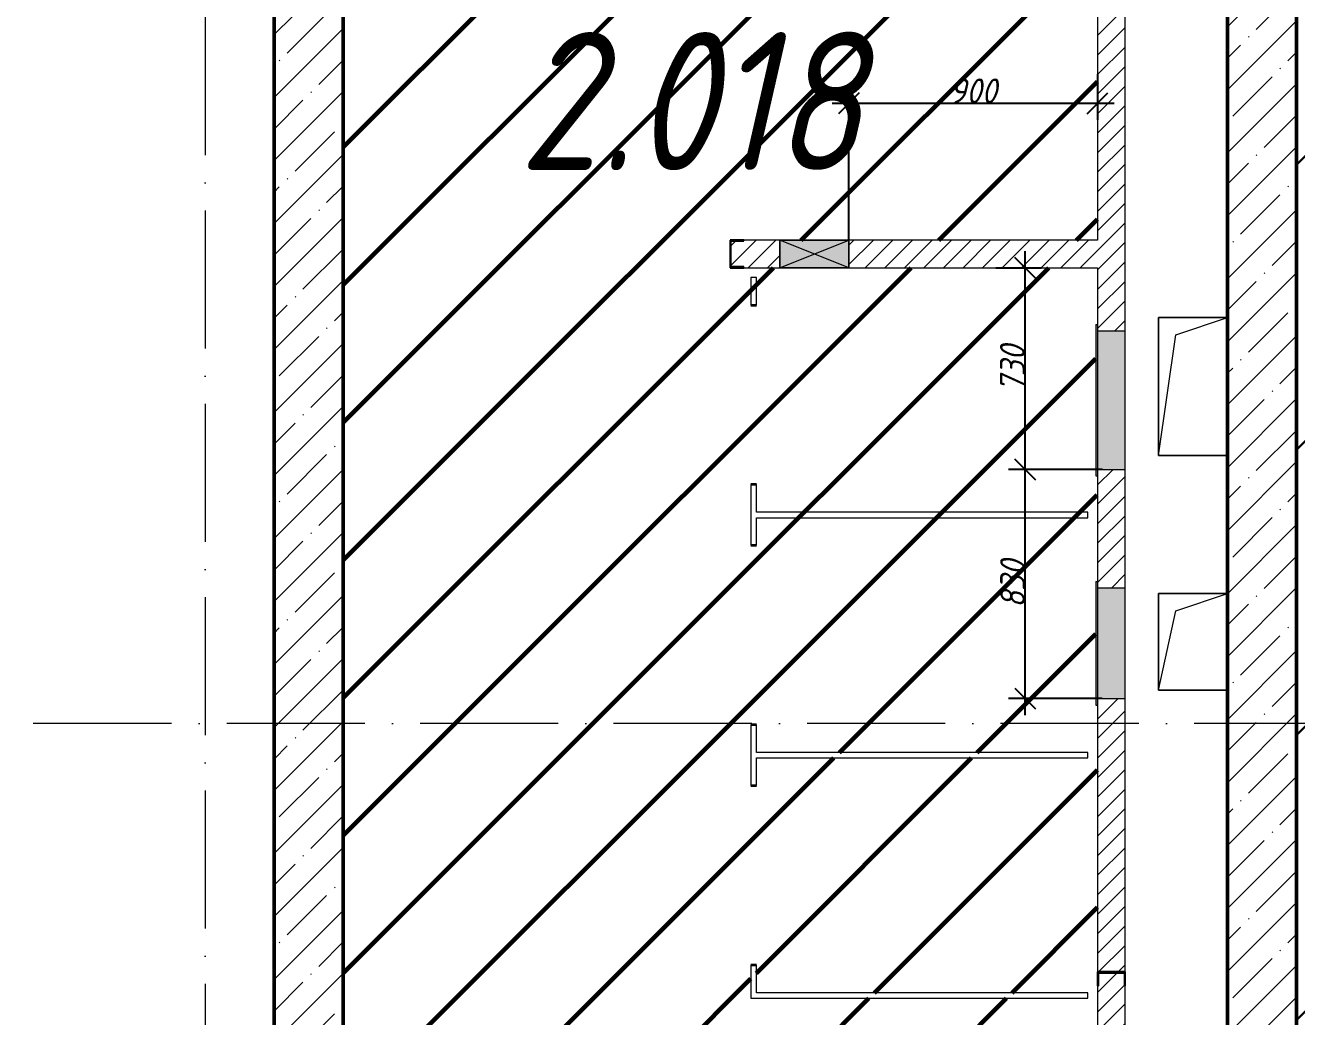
# Model space of a CAD drawing. Header units: millimetres. Extents: x -606178 to 312196, y -19338 to 632709.
# Drawn here: x -202551 to -197951, y 509664 to 513253 of the extents above; entities that cross this region are included whole.
import ezdxf

# ---------------------------------------------------------------- set-up
doc = ezdxf.new("R2010")
doc.units = ezdxf.units.MM
doc.linetypes.add('50_200_ШТРИХ_1Т_ш5_п1_п1_', pattern=[700, 500, -100, 0, -100])
for name, color, linetype, lineweight in [('4) ЛЕстницы', 5, 'Continuous', 30), ('6.4.1) Окр пт с инж. ПТ2.16', 3, 'Continuous', 60), ('A-____-____-DIMS', 7, 'Continuous', 9), ('A-DETL-GENF-OTLN', 7, 'Continuous', 9), ('A-DOOR-OPNG-MCUT', 7, 'Continuous', 35), ('A-FLOR-____-OTLN', 7, 'Continuous', 9), ('A-GENM-____-MCUT', 7, 'Continuous', 25), ('A-GENM-____-OTLN', 7, 'Continuous', 9), ('A-GENM-____-OTLN-1', 7, 'Continuous', 25), ('A-GLAZ-____-OTLN', 7, 'Continuous', 9), ('A-WALL-____-MCUT-2', 7, 'Continuous', 50), ('A-WALL-____-PATT-1', 7, 'Continuous', 9), ('A-WALL-FNSH-MCUT-1', 7, 'Continuous', 9), ('S-GRID-____-OTLN-1', 7, '50_200_ШТРИХ_1Т_ш5_п1_п1_', 9), ('Марки помещений', 7, 'Continuous', 9)]:
    doc.layers.add(name, color=color, linetype=linetype, lineweight=lineweight)
doc.layers.add('A-DOOR-____-OTLN-1', color=7, linetype='Continuous', lineweight=9, true_color=0xffffff)
doc.layers.add('A-GLAZ-____-OTLN-1', color=7, linetype='Continuous', lineweight=9, true_color=0xc0c0c0)
doc.styles.add('ISOCPEUR_I_2', font='isocpeui.ttf', dxfattribs={"width": 0.85, "height": 2.3})
doc.styles.add('ISOCPEUR_I_7', font='isocpeui.ttf', dxfattribs={"width": 0.9, "height": 90})
doc.dimstyles.new('ISO-1_8_0_9К_СРЕДНИЙ_Кладочные_2', dxfattribs={"dimscale": 304.8, "dimtxt": 89.638306, "dimasz": 0.246063, "dimexe": 0.19685, "dimexo": 0, "dimgap": 0, "dimtad": 1, "dimdec": 3, "dimrnd": 0.001, "dimdsep": 46, "dimtxsty": 'ISOCPEUR_I_7', "dimblk1": 'OBLIQUE', "dimblk2": 'OBLIQUE', "dimsah": 1, "dimcen": 0.09, "dimdle": 0.19685, "dimazin": 0, "dimtfac": 1, "dimtdec": 4, "dimtix": 1, "dimtmove": 1, "dimatfit": 3, "dimfxl": 1, "dimtvp": 1, "dimtolj": 1, "dimtzin": 0, "dimarcsym": 2})
pattern_1 = [(45, (-264901.3, 451794.26), (-114.04925, 114.04925), []), (45, (-264787.25, 451794.26), (-114.04925, 114.04925), [201.612, -40.322, 3.353, -36.97])]
pattern_2 = [(45, (-264901.3, 451794.26), (-35.35534, 35.35534), [])]

# ---------------------------------------------------------------- blocks, each defined once
blk = doc.blocks.new('DOR_ДУ_распашная__1Ст_Прямоугольная_ШЕР - Вн_650х2100h_Кабинки С_у-18405741-АР1_План отверстий 2 этажа в осях 1-64_Ю-ЯЯ')
at = {"layer": 'A-DOOR-OPNG-MCUT'}
for p, q in [((-325, -10), (-325, 10)), ((325, 10), (325, -10))]:
    blk.add_line(p, q, dxfattribs=at)
blk = doc.blocks.new('154_Фахверк_СКБ_Швеллер - Тип_100_3960-28331862-АР1_План отверстий 2 этажа в осях 1-64_Ю-ЯЯ')
at = {"layer": 'A-GENM-____-MCUT'}
for p, q in [((175, 50), (125, 50)), ((125, 50), (125, -50)), ((128, 47), (175, 47)), ((128, -47), (128, 47)), ((175, 47), (175, 50)), ((125, -50), (175, -50)), ((175, -47), (128, -47)), ((175, -50), (175, -47))]:
    blk.add_line(p, q, dxfattribs=at)
blk = doc.blocks.new('AR_Отверстие Ниша - Лючок-32402783-АР1_План отверстий 2 этажа в осях 1-64_Ю-ЯЯ')
at = {"layer": 'A-GLAZ-____-OTLN'}
blk.add_hatch(color=256, dxfattribs=at).paths.add_polyline_path([(250, -50), (250, 50), (-250, 50), (-250, -50)], flags=0)
for p, q in [((250, 50), (-250, 50)), ((-250, 50), (-250, -50)), ((250, -50), (250, 50)), ((-250, -50), (250, -50))]:
    blk.add_line(p, q, dxfattribs=at)
blk = doc.blocks.new('Л_Общий_Лючок - Лючок-29683801-АР1_План отверстий 2 этажа в осях 1-64_Ю-ЯЯ')
at = {"layer": 'A-GLAZ-____-OTLN-1'}
blk.add_hatch(color=256, dxfattribs=at).paths.add_polyline_path([(-24, 0), (524, 0), (524, 6), (-24, 6)], flags=0)
at = {"layer": 'A-GLAZ-____-OTLN'}
for p, q in [((524, 6), (-24, 6)), ((-24, 6), (-24, 0)), ((524, 6), (524, 0))]:
    blk.add_line(p, q, dxfattribs=at)
blk = doc.blocks.new('AR_Отверстие Ниша - Лючок-32402759-АР1_План отверстий 2 этажа в осях 1-64_Ю-ЯЯ')
at = {"layer": 'A-GLAZ-____-OTLN'}
blk.add_hatch(color=256, dxfattribs=at).paths.add_polyline_path([(200, -50), (200, 50), (-200, 50), (-200, -50)], flags=0)
for p, q in [((200, 50), (-200, 50)), ((-200, 50), (-200, -50)), ((200, -50), (200, 50)), ((-200, -50), (200, -50))]:
    blk.add_line(p, q, dxfattribs=at)
blk = doc.blocks.new('Л_Общий_Лючок - Лючок-29684370-АР1_План отверстий 2 этажа в осях 1-64_Ю-ЯЯ')
at = {"layer": 'A-GLAZ-____-OTLN-1'}
blk.add_hatch(color=256, dxfattribs=at).paths.add_polyline_path([(-24, 0), (424, 0), (424, 6), (-24, 6)], flags=0)
at = {"layer": 'A-GLAZ-____-OTLN'}
for p, q in [((424, 6), (-24, 6)), ((-24, 6), (-24, 0)), ((424, 6), (424, 0))]:
    blk.add_line(p, q, dxfattribs=at)
blk = doc.blocks.new('AR_Отверстие прямоугольное _в плите_ - AR_Отверстие прямоугольное _в плите_-30459243-АР1_План отверстий 2 этажа в осях 1-64_Ю-ЯЯ')
at = {"layer": 'A-GENM-____-OTLN'}
for p, q in [((125, 175), (-125, 175)), ((-125, 175), (-125, -175)), ((-62.5, 112.5), (125, 175)), ((-125, -175), (-62.5, 112.5)), ((-125, -175), (125, -175))]:
    blk.add_line(p, q, dxfattribs=at)
blk = doc.blocks.new('AR_Отверстие прямоугольное _в плите_ - AR_Отверстие прямоугольное _в плите_-V153-АР1_План отверстий 2 этажа в осях 1-64_Ю-ЯЯ')
at = {"layer": 'A-GENM-____-OTLN'}
for p, q in [((125, 250), (-125, 250)), ((-125, 250), (-125, -250)), ((-62.5, 187.5), (125, 250)), ((-125, -250), (-62.5, 187.5)), ((-125, -250), (125, -250))]:
    blk.add_line(p, q, dxfattribs=at)
blk = doc.blocks.new('AR_Отверстие прямоугольное _в стене__БезПР - AR_Отверстие прямоугольное _в стене__БезПР-36428202-АР1_План отверстий 2 этажа в осях 1-64_Ю-ЯЯ')
at = {"layer": 'A-GLAZ-____-OTLN'}
blk.add_hatch(color=256, dxfattribs=at).paths.add_polyline_path([(125, 50), (-125, 50), (-125, -50), (125, -50)], flags=0)
at = {"layer": 'A-DETL-GENF-OTLN'}
for p, q in [((-125, -50), (-125, 50)), ((-125, 50), (125, 50)), ((125, 50), (-125, -50)), ((-125, 50), (125, -50)), ((125, 50), (-125, 50)), ((-125, 50), (-125, -50)), ((125, 50), (125, -50)), ((125, -50), (125, 50)), ((125, -50), (-125, -50)), ((-125, -50), (125, -50))]:
    blk.add_line(p, q, dxfattribs=at)
blk = doc.blocks.new('_Oblique')
at = {"color": 0, "linetype": 'ByBlock', "lineweight": -2}
blk.add_line((-0.5, -0.5), (0.5, 0.5), dxfattribs=at)
blk = doc.blocks.new('*D4810')
at = {"layer": 'A-____-____-DIMS', "color": 0, "lineweight": -2, "transparency": 16777216}
for p, q in [((-198933.8, 510755.3), (-198933.8, 511705.3)), ((-198653.9, 511645.3), (-198993.8, 511645.3)), ((-198655.2, 510815.3), (-198993.8, 510815.3))]:
    blk.add_line(p, q, dxfattribs=at)
at = {"layer": 'Defpoints', "color": 0, "transparency": 16777216}
for p in [(-198933.8, 511645.3), (-198653.9, 511645.3), (-198655.2, 510815.3)]:
    blk.add_point(p, dxfattribs=at)
at = {"layer": 'A-____-____-DIMS', "color": 0, "lineweight": -2, "transparency": 16777216, "xscale": 75, "yscale": 75, "zscale": 75}
for p, rotation in [((-198933.8, 511645.3), 90), ((-198933.8, 510815.3), 270)]:
    blk.add_blockref('_Oblique', p, dxfattribs=dict(at, rotation=rotation))
at = {"layer": 'A-____-____-DIMS', "color": 0, "transparency": 16777216, "insert": (-198978.8, 511230.3), "char_height": 90, "width": 409.578, "attachment_point": 5, "rotation": 90, "style": 'ISOCPEUR_I_7'}
blk.add_mtext('\\A1;830', dxfattribs=at)
blk = doc.blocks.new('*D4811')
at = {"layer": 'A-____-____-DIMS', "color": 0, "lineweight": -2, "transparency": 16777216}
for p, q in [((-198933.8, 511585.3), (-198933.8, 512435.3)), ((-199039.9, 512375.3), (-198873.8, 512375.3)), ((-198653.9, 511645.3), (-198993.8, 511645.3))]:
    blk.add_line(p, q, dxfattribs=at)
at = {"layer": 'Defpoints', "color": 0, "transparency": 16777216}
for p in [(-199039.9, 512375.3), (-198933.8, 512375.3), (-198653.9, 511645.3)]:
    blk.add_point(p, dxfattribs=at)
at = {"layer": 'A-____-____-DIMS', "color": 0, "lineweight": -2, "transparency": 16777216, "xscale": 75, "yscale": 75, "zscale": 75}
for p, rotation in [((-198933.8, 512375.3), 90), ((-198933.8, 511645.3), 270)]:
    blk.add_blockref('_Oblique', p, dxfattribs=dict(at, rotation=rotation))
at = {"layer": 'A-____-____-DIMS', "color": 0, "transparency": 16777216, "insert": (-198979.4, 512010.3), "char_height": 90, "width": 409.578, "attachment_point": 5, "rotation": 90, "style": 'ISOCPEUR_I_7'}
blk.add_mtext('\\A1;730', dxfattribs=at)
blk = doc.blocks.new('*D4973')
at = {"layer": 'A-____-____-DIMS', "color": 0, "lineweight": -2, "transparency": 16777216}
for p, q in [((-198671.3, 513076.8), (-198671.3, 512910.7)), ((-199571.3, 512475.3), (-199571.3, 513030.7)), ((-199631.3, 512970.7), (-198611.3, 512970.7))]:
    blk.add_line(p, q, dxfattribs=at)
at = {"layer": 'Defpoints', "color": 0, "transparency": 16777216}
for p in [(-198671.3, 513076.8), (-198671.3, 512970.7), (-199571.3, 512475.3)]:
    blk.add_point(p, dxfattribs=at)
at = {"layer": 'A-____-____-DIMS', "color": 0, "lineweight": -2, "transparency": 16777216, "xscale": 75, "yscale": 75, "zscale": 75, "rotation": 180}
blk.add_blockref('_Oblique', (-199571.3, 512970.7), dxfattribs=at)
at = {"layer": 'A-____-____-DIMS', "color": 0, "lineweight": -2, "transparency": 16777216, "xscale": 75, "yscale": 75, "zscale": 75}
blk.add_blockref('_Oblique', (-198671.3, 512970.7), dxfattribs=at)
at = {"layer": 'A-____-____-DIMS', "color": 0, "transparency": 16777216, "insert": (-199121.3, 513015.7), "char_height": 90, "width": 409.578, "attachment_point": 5, "style": 'ISOCPEUR_I_7'}
blk.add_mtext('\\A1;900', dxfattribs=at)

msp = doc.modelspace()

# ---------------------------------------------------------------- hatches: boundary and pattern name
at = {"layer": '4) ЛЕстницы'}
h = msp.add_hatch(dxfattribs=at)
h.set_pattern_fill('ANSI31', color=256, scale=230)
h.set_pattern_definition([(45, (-308161, 388080.6), (-516.3647, 516.3647), [])])
h.paths.add_polyline_path([(-197951.3011, 514725.3011), (-195901.3011, 514725.3011), (-195901.3011, 507225.3011), (-197951.3011, 507225.3011)])
at = {"layer": '6.4.1) Окр пт с инж. ПТ2.16'}
h = msp.add_hatch(dxfattribs=at)
h.set_pattern_fill('ANSI31', color=256, scale=111)
h.paths.add_polyline_path([(-198677.3011, 511621.3011), (-198677.3011, 512169.3011), (-198671.3011, 512375.3011), (-199571.3011, 512375.3011), (-199821.3011, 512375.3011), (-199951.3011, 512375.3011), (-200001.3011, 512375.3011), (-200001.3011, 512475.3011), (-199951.3011, 512475.3011), (-199821.3011, 512475.3011), (-199571.3011, 512475.3011), (-198671.3011, 512475.3011), (-198671.3011, 514336.3011), (-198677.3011, 514336.3011), (-198677.3011, 514684.3011), (-198671.3011, 514775.3011), (-199326.3011, 514775.3011), (-199326.3011, 514769.3011), (-199401.3011, 514769.3011), (-199407.3011, 514769.3011), (-199476.3011, 514769.3011), (-199576.3011, 514775.3011), (-199826.3011, 514775.3011), (-200476.3011, 514775.3011), (-200476.3011, 514769.3011), (-200545.3011, 514769.3011), (-200551.3011, 514769.3011), (-200626.3011, 514769.3011), (-200951.3011, 514773.0154), (-200951.3011, 514275.3011), (-200951.3011, 514075.3011), (-200951.3011, 514025.3011), (-200951.3011, 513625.3011), (-200951.3011, 513275.3011), (-201401.3011, 513275.3011), (-201401.3011, 510725.3011), (-198671.3011, 510725.3011), (-198671.3011, 510791.3011), (-198677.3011, 510791.3011), (-198677.3011, 511239.3011), (-198671.6558, 511621.3011)])
h = msp.add_hatch(dxfattribs=at)
h.set_pattern_fill('ANSI31', color=256, scale=111)
h.paths.add_polyline_path([(-198671.3011, 510725.3011), (-199906.3011, 510725.3011), (-199906.3011, 510620.3011), (-198706.3011, 510620.3011), (-198706.3011, 510600.3011), (-199906.3011, 510600.3011), (-199906.3011, 510500.3011), (-199926.3011, 510500.3011), (-199926.3011, 510725.3011), (-201401.3011, 510725.3011), (-201401.3011, 509175.3011), (-201001.3011, 509175.3011), (-201001.3011, 509075.3011), (-201001.3011, 508575.3011), (-201001.3011, 508475.3011), (-201401.3011, 508475.3011), (-201401.3011, 507475.3011), (-201151.3011, 507475.3011), (-201151.3011, 507425.3011), (-201051.3011, 507425.3011), (-201051.3011, 507225.3011), (-200976.3011, 507225.3011), (-200976.3011, 507231.3011), (-200901.3011, 507231.3011), (-199901.3011, 507225.3011), (-199901.3011, 507231.3011), (-199826.3011, 507231.3011), (-198671.3011, 507225.3011), (-198671.3011, 507301.3011), (-198677.3011, 507301.3011), (-198677.3011, 507649.3011), (-198671.3011, 509155.3011), (-198671.3011, 509355.3011), (-198671.3011, 509775.3011), (-198671.3011, 509825.3011)])
h.paths.add_polyline_path([(-199926.3011, 509850.3011), (-199906.3011, 509850.3011), (-199906.3011, 509750.3011), (-198706.3011, 509750.3011), (-198706.3011, 509730.3011), (-199926.3011, 509730.3011)], flags=16)
h.paths.add_polyline_path([(-199101.3011, 509355.0943), (-198901.3011, 509355.0943), (-198901.3011, 509155.0943), (-199101.3011, 509155.0943)], flags=16)
at = {"layer": 'A-WALL-____-PATT-1'}
h = msp.add_hatch(dxfattribs=at)
h.set_pattern_fill('FP_13', color=256, style=0, pattern_type=2)
h.set_pattern_definition(pattern_1)
h.paths.add_polyline_path([(-198201.3011, 507475.3011), (-197951.3011, 507475.3011), (-197951.3011, 514975.3011), (-198201.3011, 514975.3011), (-198201.3011, 509018.851)], flags=0)
h = msp.add_hatch(dxfattribs=at)
h.set_pattern_fill('FP_5', color=256, style=0, pattern_type=2)
h.set_pattern_definition(pattern_2)
h.paths.add_polyline_path([(-198671.3011, 507225.3011), (-198571.3011, 507225.3011), (-198571.3011, 507325.3011), (-198671.3011, 507325.3011)], flags=0)
h.paths.add_polyline_path([(-198579.0681, 507625.3011), (-198571.3011, 507625.3011), (-198571.3011, 509155.3011), (-198671.3011, 509155.3011), (-198671.3011, 507625.3011)], flags=0)
h.paths.add_polyline_path([(-198612.6603, 509355.3011), (-198571.3011, 509355.3011), (-198571.3011, 509775.3011), (-198574.3011, 509775.3011), (-198574.3011, 509822.3011), (-198668.3011, 509822.3011), (-198668.3011, 509775.3011), (-198671.3011, 509775.3011), (-198671.3011, 509355.3011), (-198668.3011, 509355.3011)], flags=0)
h.paths.add_polyline_path([(-198571.3011, 509825.3011), (-198571.3011, 510815.3011), (-198671.3011, 510815.3011), (-198671.3011, 509825.3011), (-198574.3011, 509825.3011)], flags=0)
h.paths.add_polyline_path([(-198648.7768, 511215.3011), (-198571.3011, 511215.3011), (-198571.3011, 511645.3011), (-198671.3011, 511645.3011), (-198671.3011, 511215.3011)], flags=0)
h.paths.add_polyline_path([(-198571.3011, 512145.3011), (-198571.3011, 514360.3011), (-198671.3011, 514360.3011), (-198671.3011, 512145.3011), (-198666.8351, 512145.3011)], flags=0)
h.paths.add_polyline_path([(-198571.3011, 514660.3011), (-198571.3011, 514775.3011), (-198671.3011, 514775.3011), (-198671.3011, 514660.3011), (-198576.0927, 514660.3011)], flags=0)
h = msp.add_hatch(dxfattribs=at)
h.set_pattern_fill('FP_13', color=256, style=0, pattern_type=2)
h.set_pattern_definition(pattern_1)
h.paths.add_polyline_path([(-201401.3011, 507475.3011), (-201401.3011, 514025.3011), (-201651.3011, 514025.3011), (-201651.3011, 507475.3011)], flags=0)
h.paths.add_polyline_path([(-201609.6344, 514275.3011), (-201401.3011, 514275.3011), (-201401.3011, 514475.3011), (-201651.3011, 514475.3011), (-201651.3011, 514275.3011)], flags=0)
h = msp.add_hatch(dxfattribs=at)
h.set_pattern_fill('FP_5', color=256, style=0, pattern_type=2)
h.set_pattern_definition(pattern_2)
h.paths.add_polyline_path([(-199951.3011, 512375.3011), (-199821.3011, 512375.3011), (-199821.3011, 512475.3011), (-199951.3011, 512475.3011), (-199951.3011, 512472.3011), (-199998.3011, 512472.3011), (-199998.3011, 512378.3011), (-199951.3011, 512378.3011)], flags=0)
h.paths.add_polyline_path([(-199571.3011, 512375.3011), (-198671.3011, 512375.3011), (-198671.3011, 512475.3011), (-199571.3011, 512475.3011)], flags=0)

# ---------------------------------------------------------------- linework, layer by layer
msp.add_lwpolyline([(-195951.3011, 507225.3011), (-197951.3011, 507225.3011), (-197951.3011, 514725.3011), (-195951.3011, 514725.3011)], close=True)
at = {"layer": 'A-FLOR-____-OTLN'}
for p, q in [((-198451.3011, 512195.3011), (-198201.3011, 512195.3011)), ((-198451.3011, 511695.3011), (-198451.3011, 512195.3011)), ((-198201.3011, 511695.3011), (-198451.3011, 511695.3011)), ((-198451.3011, 511195.3011), (-198201.3011, 511195.3011)), ((-198451.3011, 510845.3011), (-198451.3011, 511195.3011)), ((-198201.3011, 510845.3011), (-198451.3011, 510845.3011))]:
    msp.add_line(p, q, dxfattribs=at)
at = {"layer": 'A-WALL-____-MCUT-2'}
for p, q in [((-198201.3011, 514975.3011), (-198201.3011, 507475.3011)), ((-197951.3011, 507475.3011), (-197951.3011, 514725.3011)), ((-201651.3011, 514025.3011), (-201651.3011, 507475.3011)), ((-201401.3011, 507475.3011), (-201401.3011, 514025.3011))]:
    msp.add_line(p, q, dxfattribs=at)
at = {"layer": 'A-WALL-FNSH-MCUT-1'}
for p, q in [((-198671.3011, 514360.3011), (-198671.3011, 512475.3011)), ((-198571.3011, 512145.3011), (-198571.3011, 514360.3011)), ((-199821.3011, 512475.3011), (-199951.3011, 512475.3011)), ((-198671.3011, 512475.3011), (-199571.3011, 512475.3011)), ((-199951.3011, 512375.3011), (-199821.3011, 512375.3011)), ((-199571.3011, 512375.3011), (-198671.3011, 512375.3011)), ((-198671.3011, 512375.3011), (-198671.3011, 512145.3011)), ((-199906.3011, 512340.3011), (-199926.3011, 512340.3011)), ((-199926.3011, 512340.3011), (-199926.3011, 512240.3011)), ((-199906.3011, 512240.3011), (-199906.3011, 512340.3011)), ((-198671.3011, 511645.3011), (-198671.3011, 511215.3011)), ((-198571.3011, 511215.3011), (-198571.3011, 511645.3011)), ((-199926.3011, 511590.3011), (-199926.3011, 511370.3011)), ((-199906.3011, 511490.3011), (-199906.3011, 511590.3011)), ((-198706.3011, 511490.3011), (-199906.3011, 511490.3011)), ((-198706.3011, 511470.3011), (-198706.3011, 511490.3011)), ((-199906.3011, 511470.3011), (-198706.3011, 511470.3011)), ((-199906.3011, 511370.3011), (-199906.3011, 511470.3011)), ((-198671.3011, 510815.3011), (-198671.3011, 509825.3011)), ((-198571.3011, 509825.3011), (-198571.3011, 510815.3011)), ((-199926.3011, 510720.3011), (-199926.3011, 510500.3011)), ((-199906.3011, 510620.3011), (-199906.3011, 510720.3011)), ((-198706.3011, 510620.3011), (-199906.3011, 510620.3011)), ((-199906.3011, 510500.3011), (-199906.3011, 510600.3011)), ((-199906.3011, 510600.3011), (-198706.3011, 510600.3011)), ((-198706.3011, 510600.3011), (-198706.3011, 510620.3011)), ((-199926.3011, 509850.3011), (-199926.3011, 509730.3011)), ((-199906.3011, 509750.3011), (-199906.3011, 509850.3011)), ((-198671.3011, 509775.3011), (-198671.3011, 509355.3011)), ((-198571.3011, 509355.3011), (-198571.3011, 509775.3011)), ((-199926.3011, 509730.3011), (-198706.3011, 509730.3011)), ((-198706.3011, 509750.3011), (-199906.3011, 509750.3011)), ((-198706.3011, 509730.3011), (-198706.3011, 509750.3011))]:
    msp.add_line(p, q, dxfattribs=at)
at = {"layer": 'S-GRID-____-OTLN-1'}
for p, q in [((-201901.3011, 542687.1106), (-201901.3011, 504685.847)), ((-198201.3011, 542687.1106), (-198201.3011, 504685.847)), ((-201401.3011, 542415.4959), (-201401.3011, 504852.8552)), ((-189421.2606, 510725.3011), (-269570.0713, 510725.3011))]:
    msp.add_line(p, q, dxfattribs=at)

# ---------------------------------------------------------------- block references
at = {"layer": 'A-DOOR-____-OTLN-1', "rotation": 270}
for p in [(-199916.3011, 511915.3011), (-199916.3011, 511045.3011), (-199916.3011, 510175.3011)]:
    msp.add_blockref('DOR_ДУ_распашная__1Ст_Прямоугольная_ШЕР - Вн_650х2100h_Кабинки С_у-18405741-АР1_План отверстий 2 этажа в осях 1-64_Ю-ЯЯ', p, dxfattribs=at)
at = {"layer": 'A-GENM-____-OTLN'}
for name, p in [('AR_Отверстие прямоугольное _в плите_ - AR_Отверстие прямоугольное _в плите_-V153-АР1_План отверстий 2 этажа в осях 1-64_Ю-ЯЯ', (-198326.3011, 511945.3011)), ('AR_Отверстие прямоугольное _в плите_ - AR_Отверстие прямоугольное _в плите_-30459243-АР1_План отверстий 2 этажа в осях 1-64_Ю-ЯЯ', (-198326.3011, 511020.3011))]:
    msp.add_blockref(name, p, dxfattribs=at)
at = {"layer": 'A-GENM-____-OTLN-1'}
msp.add_blockref('154_Фахверк_СКБ_Швеллер - Тип_100_3960-28331862-АР1_План отверстий 2 этажа в осях 1-64_Ю-ЯЯ', (-200126.3011, 512425.3011), dxfattribs=at)
at = {"layer": 'A-GENM-____-OTLN-1', "rotation": 270.0000000000001}
msp.add_blockref('154_Фахверк_СКБ_Швеллер - Тип_100_3960-28331862-АР1_План отверстий 2 этажа в осях 1-64_Ю-ЯЯ', (-198621.3011, 509950.3011), dxfattribs=at)
at = {"layer": 'A-GLAZ-____-OTLN'}
for name, p, rotation in [('AR_Отверстие прямоугольное _в стене__БезПР - AR_Отверстие прямоугольное _в стене__БезПР-36428202-АР1_План отверстий 2 этажа в осях 1-64_Ю-ЯЯ', (-199696.3011, 512425.3011), 180), ('Л_Общий_Лючок - Лючок-29683801-АР1_План отверстий 2 этажа в осях 1-64_Ю-ЯЯ', (-198671.3011, 511645.3011), 90.00000000000006), ('AR_Отверстие Ниша - Лючок-32402783-АР1_План отверстий 2 этажа в осях 1-64_Ю-ЯЯ', (-198621.3011, 511895.3011), 270.0000000000001), ('Л_Общий_Лючок - Лючок-29684370-АР1_План отверстий 2 этажа в осях 1-64_Ю-ЯЯ', (-198671.3011, 510815.3011), 90.00000000000006), ('AR_Отверстие Ниша - Лючок-32402759-АР1_План отверстий 2 этажа в осях 1-64_Ю-ЯЯ', (-198621.3011, 511015.3011), 270.0000000000001)]:
    msp.add_blockref(name, p, dxfattribs=dict(at, rotation=rotation))

# ---------------------------------------------------------------- texts
at = {"layer": 'Марки помещений', "insert": (-200767.1462, 513228.7374), "char_height": 500, "width": 737.5525, "attachment_point": 1, "style": 'ISOCPEUR_I_2'}
msp.add_mtext('2.018', dxfattribs=at)

# ---------------------------------------------------------------- dimensions: what is measured, and where the dimension line sits
at = {"layer": 'A-____-____-DIMS'}
dim = msp.add_linear_dim(base=(-198671.3011, 512970.7426), p1=(-199571.3011, 512475.3011), p2=(-198671.3011, 513076.8086), dimstyle='ISO-1_8_0_9К_СРЕДНИЙ_Кладочные_2', override={"dimpost": '<>', "dimfxl": 1082.502287}, dxfattribs=at)
dim.commit()
dim.dimension.update_dxf_attribs({"geometry": '*D4973', "text_midpoint": (-199121.3011, 513015.7426)})
for base, p1, p2, override, picture, middle in [((-198933.811, 512375.3011), (-198653.8657, 511645.3011), (-199039.877, 512375.3011), {"dimpost": '<>', "dimfxl": 825.775227}, '*D4811', (-198979.3906, 512010.3011)), ((-198933.811, 511645.3011), (-198655.1649, 510815.3011), (-198653.8657, 511645.3011), {"dimpost": '<>', "dimfxl": 830.001017}, '*D4810', (-198978.811, 511230.3011))]:
    dim = msp.add_linear_dim(base=base, p1=p1, p2=p2, angle=90, dimstyle='ISO-1_8_0_9К_СРЕДНИЙ_Кладочные_2', override=override, dxfattribs=at)
    dim.commit()
    dim.dimension.update_dxf_attribs({"geometry": picture, "text_midpoint": middle})

doc.saveas('drawing.dxf')
